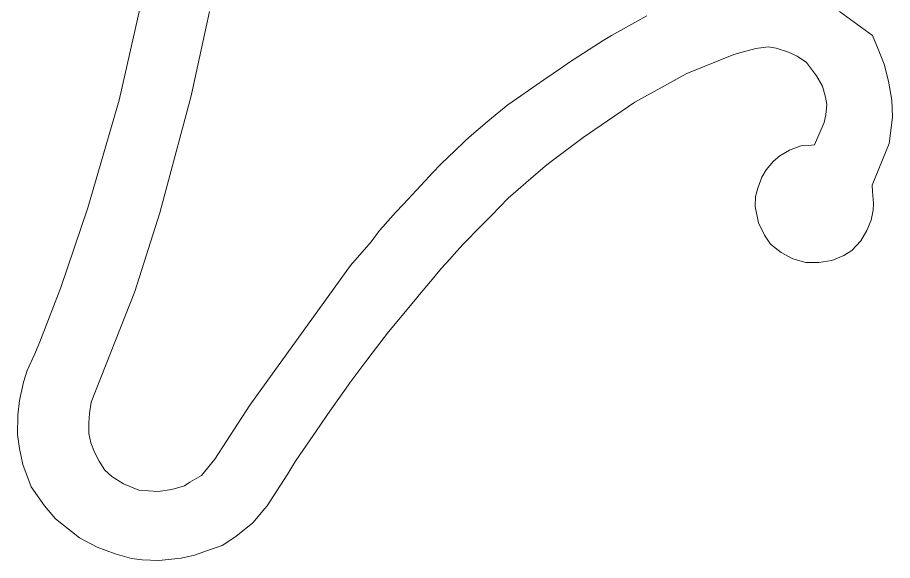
# Model space of a CAD drawing. Header units: metres. Extents: x 105014 to 106600, y 111320 to 118425.
# Drawn here: x 105719.2 to 105905.5, y 113639 to 113754.6 of the extents above; entities that cross this region are included whole.
import ezdxf

# ---------------------------------------------------------------- set-up
doc = ezdxf.new("R2010")
doc.units = ezdxf.units.M
doc.layers.add('60-PREDIAL-LOTE', color=42, linetype='CONTINUOUS', lineweight=13)

msp = doc.modelspace()

# ---------------------------------------------------------------- linework, layer by layer
at = {"layer": '60-PREDIAL-LOTE'}
for points in [[(105894.1895, 113755.852), (105901.195, 113750.762), (105902.4125, 113747.8513), (105903.735, 113744.6898), (105904.6478, 113741.0782), (105905.3611, 113737.0075), (105905.4812, 113733.4582), (105905.0524, 113729.9549), (105904.7903, 113727.8141), (105901.1553, 113718.9325), (105901.195, 113717.5832), (105901.4331, 113715.0035), (105901.3934, 113713.5747), (105900.9569, 113711.4316), (105900.0044, 113709.2488), (105898.7344, 113707.066), (105896.8294, 113705.0022), (105895.0831, 113703.9703), (105892.5431, 113702.8988), (105889.7639, 113702.4583), (105887.0265, 113702.4622), (105884.2881, 113703.256), (105881.7878, 113704.5656), (105879.4859, 113706.3516), (105878.2556, 113708.2963), (105876.9459, 113710.876), (105876.2464, 113714.3622), (105876.3417, 113716.5212), (105876.7703, 113718.2516), (105877.6275, 113720.617), (105878.5731, 113722.1869), (105880.1606, 113724.0126), (105881.4968, 113725.1521), (105883.5737, 113726.3541), (105885.955, 113727.2669), (105887.5822, 113727.3463), (105888.8522, 113727.5051), (105890.9159, 113732.2279), (105891.3128, 113733.8948), (105891.4732, 113736.1147), (105891.2334, 113737.6254), (105890.5587, 113740.0066), (105889.3284, 113742.1895), (105887.1456, 113745.0073), (105885.2009, 113746.3567), (105883.3356, 113747.2298), (105880.7297, 113748.0872), (105878.9766, 113748.3621), (105876.3773, 113747.9779), (105873.4957, 113747.2435), (105871.6674, 113746.7139), (105861.7058, 113742.6657), (105850.633, 113736.5538), (105843.4496, 113731.7119), (105839.5999, 113729.0529), (105834.5063, 113725.2203), (105832.2637, 113723.5329), (105831.4242, 113722.9013), (105829.5268, 113721.2459), (105823.6455, 113716.1147), (105820.0765, 113712.4635), (105817.9213, 113710.2586), (105814.01, 113706.2572), (105812.1603, 113704.2168), (105811.1834, 113703.1392), (105809.4373, 113701.2319), (105807.0667, 113698.3817), (105804.7939, 113695.6492), (105803.8759, 113694.5475), (105798.1793, 113687.7116), (105793.7761, 113681.9297), (105792.2584, 113679.9255), (105789.9441, 113676.8692), (105789.6364, 113676.4311), (105785.1816, 113670.0893), (105783.5198, 113667.6678), (105778.5303, 113660.3974), (105778.2363, 113659.9689), (105776.6925, 113657.4935), (105774.3998, 113653.8174), (105772.348, 113650.6864), (105771.8244, 113650.0732), (105769.2524, 113647.0616), (105765.6685, 113644.1071), (105762.7436, 113642.2197), (105759.648, 113641.1614), (105756.8699, 113640.1824), (105753.9859, 113639.521), (105749.2498, 113639.0183), (105745.7189, 113639.1859), (105743.4179, 113639.4573), (105739.9413, 113640.4416), (105736.141, 113641.8582), (105732.3839, 113643.869), (105727.2245, 113647.8907), (105724.9314, 113650.6731), (105722.0992, 113654.6805), (105720.2659, 113659.4794), (105719.578, 113662.8397), (105719.1547, 113665.8295), (105719.2341, 113669.957), (105719.5516, 113673.1055), (105720.4511, 113676.9684), (105721.2184, 113679.4291), (105722.8205, 113682.9872), (105724.027, 113685.9082), (105728.3627, 113697.1341), (105734.1421, 113714.0904), (105740.776, 113737.0049), (105747.2416, 113765.6157)], [(105760.0523, 113755.8528), (105756.1115, 113737.9283), (105749.4784, 113713.0217), (105744.1195, 113696.2937), (105734.877, 113672.7074), (105734.4765, 113670.3179), (105734.3137, 113668.3215), (105734.3349, 113666.0567), (105734.7794, 113664.0617), (105735.5626, 113662.0932), (105736.5786, 113660.1882), (105737.7851, 113658.2621), (105739.2456, 113656.9074), (105741.7221, 113655.3199), (105744.9805, 113654.0195), (105749.1345, 113653.6756), (105752.0449, 113654.0989), (105754.7436, 113654.8927), (105755.8549, 113655.7129), (105758.3155, 113657.0887), (105761.173, 113660.6077), (105768.6607, 113672.1171), (105790.0709, 113701.7875), (105794.4784, 113706.8587), (105796.2643, 113709.273), (105796.9246, 113710.0175), (105799.6378, 113713.0764), (105801.3438, 113714.9039), (105806.8637, 113720.8167), (105807.4779, 113721.4747), (105809.3459, 113723.4756), (105812.2758, 113726.2354), (105814.3743, 113728.212), (105815.3695, 113729.1495), (105819.1643, 113732.3758), (105820.0769, 113733.1517), (105823.5495, 113735.996), (105826.3625, 113737.9432), (105831.2578, 113741.3318), (105833.2292, 113742.6913), (105833.707, 113743.0208), (105834.263, 113743.4043), (105836.7027, 113745.0867), (105843.8436, 113749.7422), (105845.6324, 113750.762), (105853.1333, 113754.9689)]]:
    msp.add_lwpolyline(points, dxfattribs=at)

doc.saveas('drawing.dxf')
